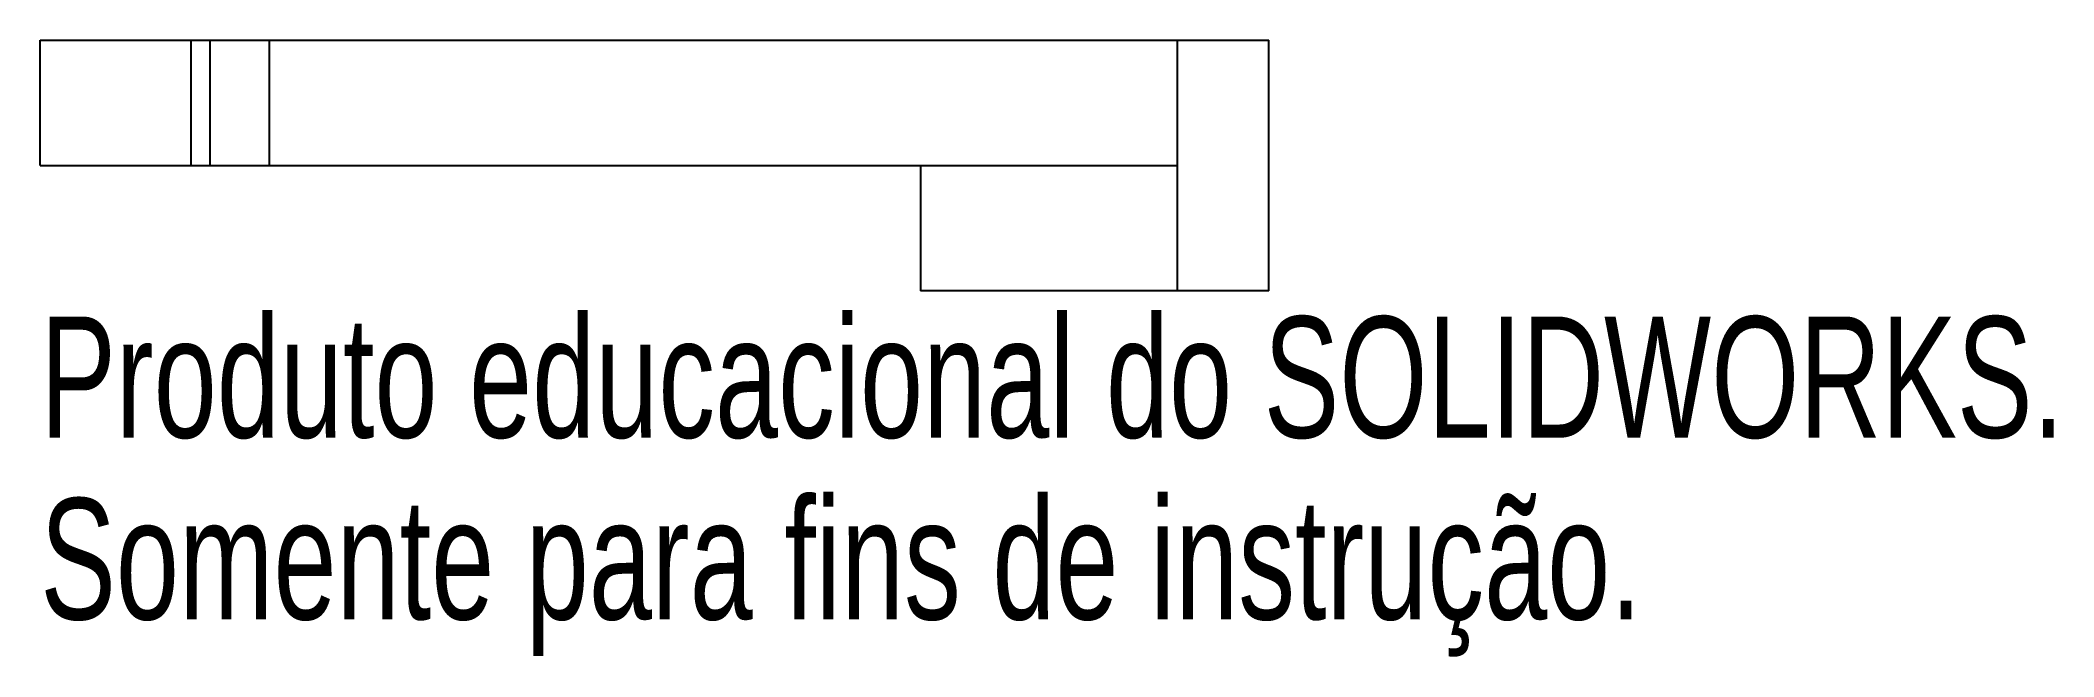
# Paper-space layout '_Superior' of a CAD drawing. Header units: millimetres. Extents: x -8 to 72.3, y -24.6 to 0.
import ezdxf

# ---------------------------------------------------------------- set-up
doc = ezdxf.new("R2010")
doc.units = ezdxf.units.MM
doc.styles.add('SLDTEXTSTYLE0', font='TXT', dxfattribs={"width": 0.7})

psp = doc.layouts.new('_Superior')

# ---------------------------------------------------------------- linework, layer by layer
at = {"color": 7, "linetype": 'Continuous', "lineweight": 25}
for p, q in [((-8, -5), (-8, 0)), ((-8, 0), (41.011, 0)), ((-2, 0), (-2, -5)), ((-1.222, -5), (-1.222, 0)), ((1.125, 0), (1.125, -5)), ((37.358, -10), (37.358, 0)), ((41.011, -10), (41.011, 0)), ((-8, -5), (37.358, -5)), ((27.115, -5), (27.115, -10)), ((41.011, -10), (27.115, -10))]:
    psp.add_line(p, q, dxfattribs=at)

# ---------------------------------------------------------------- texts
at = {"color": 7, "linetype": 'Continuous', "char_height": 4.83362, "attachment_point": 1, "style": 'SLDTEXTSTYLE0'}
for s, insert in [('Produto educacional do SOLIDWORKS.', (-8, -11.02)), ('Somente para fins de instrução.', (-8, -18.27))]:
    psp.add_mtext(s, dxfattribs=dict(at, insert=insert))

doc.saveas('drawing.dxf')
